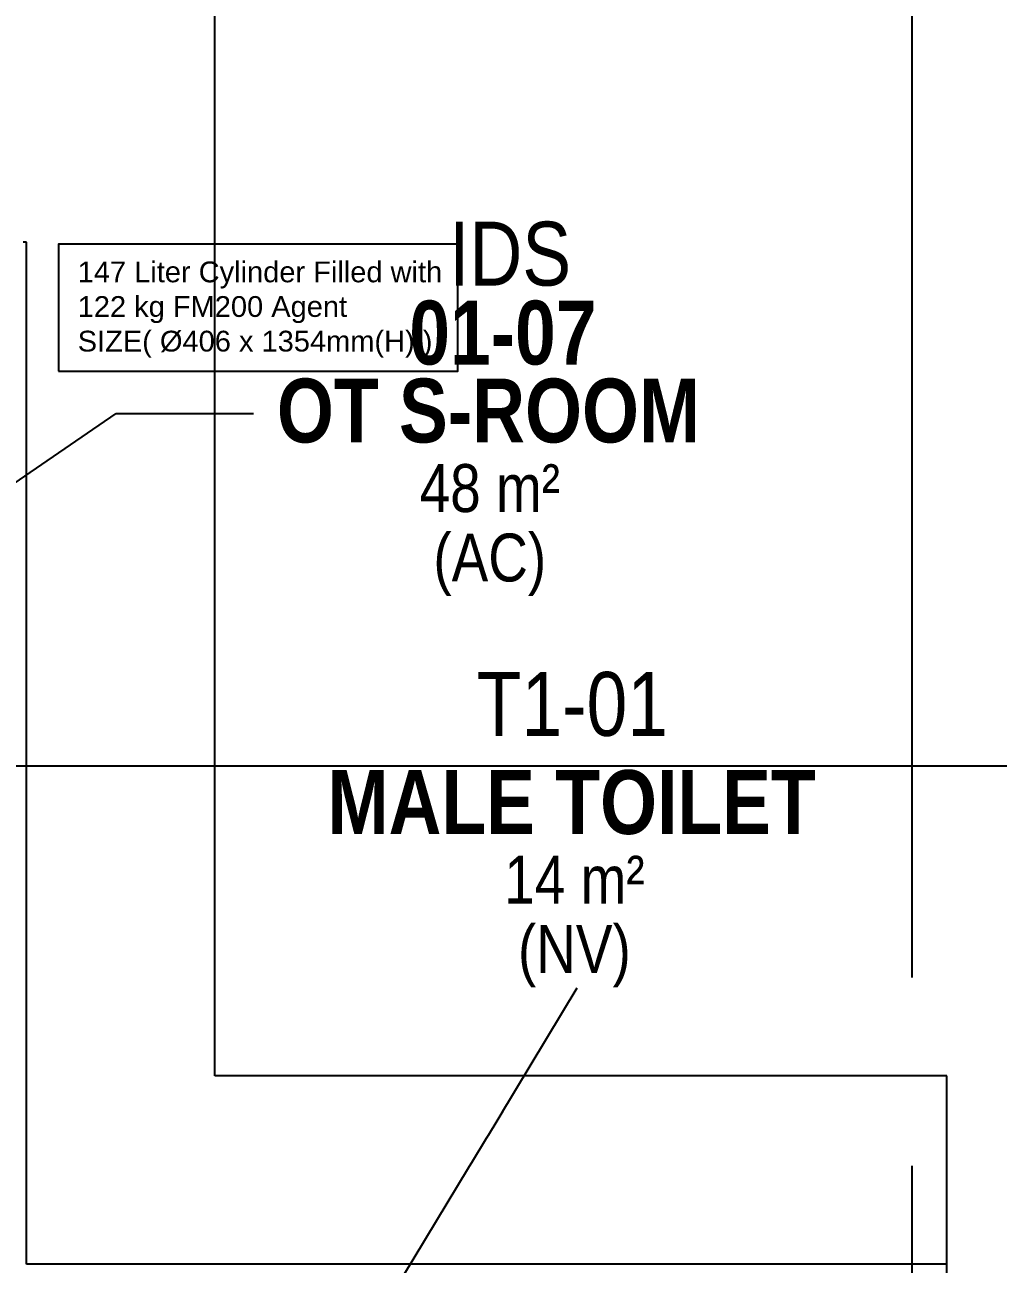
# Model space of a CAD drawing. Header units: millimetres. Extents: x -20146070 to 165023, y -3349561 to 35447.
# Drawn here: x 17949 to 25563, y -14325 to -4625 of the extents above; entities that cross this region are included whole.
import ezdxf
from ezdxf import colors
from ezdxf.entities.mleader import LeaderData, LeaderLine
from ezdxf.math import Vec2, Vec3

# ---------------------------------------------------------------- set-up
doc = ezdxf.new("R2010")
doc.units = ezdxf.units.MM
doc.header["$LTSCALE"] = 50
for name, color, linetype in [('BLK_2 - 1ST_2ND_STOREY_PLAN$0$0-1', 8, 'Continuous'), ('BLK_2 - 1ST_2ND_STOREY_PLAN$0$1599_DB_A_BLK2_HQ_R21- LINKVIEW_BLK2_1ST STOREY Toilet JOH$0$S-_COLN----_E', 8, 'Continuous'), ('BLK_2 - 1ST_2ND_STOREY_PLAN$0$A-_FLOR----_E', 8, 'Continuous'), ('BLK_2 - 1ST_2ND_STOREY_PLAN$0$A-_ROOMNAME_A', 7, 'Continuous'), ('BLK_2 - 1ST_2ND_STOREY_PLAN$0$A-_WALL----_E-1', 8, 'Continuous'), ('BLK_2 - 1ST_2ND_STOREY_PLAN$0$A-_WALLPRTN_E-1', 8, 'Continuous'), ('M_FIREALAM-_E-', 10, 'Continuous'), ('M_FM 200 Cylinder', 1, 'Continuous'), ('NW_GRID LINE', 8, 'Continuous'), ('PIPING', 141, 'Continuous')]:
    doc.layers.add(name, color=color, linetype=linetype)
doc.styles.add('BLK_2 - 1ST_2ND_STOREY_PLAN$0$Arial Narrow_2', font='ARIALN.TTF', dxfattribs={"height": 500})
doc.styles.add('BLK_2 - 1ST_2ND_STOREY_PLAN$0$Arial Narrow_4', font='ARIALN.TTF', dxfattribs={"height": 375})
doc.styles.add('BLK_2 - 1ST_2ND_STOREY_PLAN$0$Arial Narrow_B_2', font='ARIALNB.TTF', dxfattribs={"height": 500})
doc.styles.add('RomanS', font='romans__.ttf', dxfattribs={"width": 0.75, "height": 40})
doc.dimstyles.new('DI (MINI 100)', dxfattribs={"dimscale": 500, "dimtxt": 0.18, "dimasz": 0.02, "dimexe": 0.01, "dimexo": 0.01, "dimgap": 0.09, "dimtad": 0, "dimtih": 1, "dimtoh": 1, "dimdec": 0, "dimzin": 0, "dimdsep": 46, "dimtxsty": 'Standard', "dimblk": 'OBLIQUE', "dimcen": 0.09, "dimadec": 0, "dimazin": 0, "dimtfac": 1, "dimtdec": 0, "dimtofl": 0, "dimtmove": 2, "dimatfit": 3, "dimfxl": 1, "dimtolj": 1, "dimtzin": 0, "dimarcsym": 0})

# ---------------------------------------------------------------- blocks, each defined once
blk = doc.blocks.new('BLK_2 - 1ST_2ND_STOREY_PLAN$0$1599_DB_A_BLK2_HQ_R21_rvt-1-BLK 2 1ST STOREY PLAN')
at = {"layer": 'BLK_2 - 1ST_2ND_STOREY_PLAN$0$A-_FLOR----_E'}
for p, q in [((-122736.4, -55577.4), (-122736.4, -37002.4)), ((-117011.4, -55577.4), (-122736.4, -55577.4)), ((-117011.4, -57077.4), (-117011.4, -55577.4))]:
    blk.add_line(p, q, dxfattribs=at)
at = {"layer": 'BLK_2 - 1ST_2ND_STOREY_PLAN$0$A-_WALL----_E-1'}
for p, q in [((-124211.4, -57052.4), (-124211.4, -49152.4)), ((-117236.4, -57052.4), (-124211.4, -57052.4))]:
    blk.add_line(p, q, dxfattribs=at)
at = {"layer": 'BLK_2 - 1ST_2ND_STOREY_PLAN$0$A-_WALLPRTN_E-1'}
for p, q in [((-124211.4, -49052.4), (-124236.4, -49052.4)), ((-124211.4, -49152.4), (-124211.4, -49052.4))]:
    blk.add_line(p, q, dxfattribs=at)
blk = doc.blocks.new('BLK_2 - 1ST_2ND_STOREY_PLAN$0$1599_DB_A_BLK2_HQ_R21- LINKVIEW_BLK2_1ST STOREY Toilet JOH')
at = {"layer": 'BLK_2 - 1ST_2ND_STOREY_PLAN$0$1599_DB_A_BLK2_HQ_R21- LINKVIEW_BLK2_1ST STOREY Toilet JOH$0$S-_COLN----_E'}
for p, q in [((8570.7, -12849.7), (8570.7, 5725.3)), ((14295.7, -12849.7), (8570.7, -12849.7)), ((14295.7, -14324.7), (14295.7, -12849.7)), ((14295.7, -14324.7), (7095.7, -14324.7)), ((14295.7, -21834.7), (14295.7, -14324.7))]:
    blk.add_line(p, q, dxfattribs=at)
blk = doc.blocks.new('BLK_2 - 1ST_2ND_STOREY_PLAN')
at = {"layer": 'BLK_2 - 1ST_2ND_STOREY_PLAN$0$A-_ROOMNAME_A'}
blk.add_line((-122651.7, -59442.1), (-119902.3, -54889.6), dxfattribs=at)
blk.add_line((-122651.7, -59442.1), (-119902.3, -54889.6), dxfattribs=at)
blk.add_blockref('BLK_2 - 1ST_2ND_STOREY_PLAN$0$1599_DB_A_BLK2_HQ_R21- LINKVIEW_BLK2_1ST STOREY Toilet JOH', (-131307.1, -42727.7))
at = {"layer": 'BLK_2 - 1ST_2ND_STOREY_PLAN$0$0-1'}
blk.add_blockref('BLK_2 - 1ST_2ND_STOREY_PLAN$0$1599_DB_A_BLK2_HQ_R21_rvt-1-BLK 2 1ST STOREY PLAN', (0, 0), dxfattribs=at)
at = {"layer": 'BLK_2 - 1ST_2ND_STOREY_PLAN$0$A-_ROOMNAME_A', "attachment_point": 1}
for s, insert, char_height, width, style in [('T1-01', (-120688.5, -52417.4), 500, 1883.966, 'BLK_2 - 1ST_2ND_STOREY_PLAN$0$Arial Narrow_2'), ('T1-01', (-120688.5, -52417.4), 500, 1883.966, 'BLK_2 - 1ST_2ND_STOREY_PLAN$0$Arial Narrow_2'), ('MALE TOILET', (-121855.4, -53185.7), 500, 5671.939, 'BLK_2 - 1ST_2ND_STOREY_PLAN$0$Arial Narrow_B_2'), ('14 m²', (-120473.5, -53855), 375, 1362.869, 'BLK_2 - 1ST_2ND_STOREY_PLAN$0$Arial Narrow_4'), ('14 m²', (-120473.5, -53855), 375, 1362.869, 'BLK_2 - 1ST_2ND_STOREY_PLAN$0$Arial Narrow_4'), ('(NV)', (-120366, -54398.2), 375, 1102.32, 'BLK_2 - 1ST_2ND_STOREY_PLAN$0$Arial Narrow_4'), ('(NV)', (-120366, -54398.2), 375, 1102.32, 'BLK_2 - 1ST_2ND_STOREY_PLAN$0$Arial Narrow_4')]:
    blk.add_mtext(s, dxfattribs=dict(at, insert=insert, char_height=char_height, width=width, style=style))
blk = doc.blocks.new('_Oblique')
at = {"color": 0, "linetype": 'ByBlock', "lineweight": -2}
blk.add_line((-0.5, -0.5), (0.5, 0.5), dxfattribs=at)

msp = doc.modelspace()

# ---------------------------------------------------------------- linework, layer by layer
at = {"layer": 'NW_GRID LINE'}
for p, q in [((24886.5, 8788.6), (24886.5, -79047.9)), ((-4794.8, -10424.7), (44738, -10424.7))]:
    msp.add_line(p, q, dxfattribs=at)

# ---------------------------------------------------------------- next in the draw order: leaders
at = {"layer": 'M_FIREALAM-_E-', "lineweight": 20}
ml = msp.add_multileader_mtext('Standard', dxfattribs=at)
ml.set_content('{\\fArial|b0|i0|c0|p34;\\L\\C7;LEGENDS:}', color=10, style='RomanS')
ml.set_leader_properties(color=12)
ml.build(insert=Vec2(0, 0))
ml.multileader.update_dxf_attribs({"dogleg_length": 9.41, "arrow_head_size": 337.5, "scale": 75})
ctx = ml.context
ctx.base_point, ctx.scale, ctx.char_height, ctx.arrow_head_size, ctx.landing_gap_size, ctx.plane_origin = Vec3(-65729, -13081.2), 75, 525, 337.5, 225, Vec3(-66733.4, -15653.4)
notes = []
notes.append((ctx, [(0, (0, 0, 0), (0, 0), (1, 0), 1, [])]))
ctx.mtext.insert, ctx.mtext.width, ctx.mtext.defined_height, ctx.mtext.line_spacing_style, ctx.mtext.flow_direction = Vec3(-65504, -12766.2), 2889.802, 1558.4, 2, 5
ctx.mtext.has_bg_fill, ctx.mtext.bg_color, ctx.mtext.bg_scale_factor, ctx.mtext.bg_transparency, ctx.mtext.use_window_bg_color = 1, -1073741824, 1.5, 0, 1
for ctx, leaders in notes:
    for number, flags, end, landing, length, lines in leaders:
        leader = LeaderData()
        leader.index, (leader.has_last_leader_line, leader.has_dogleg_vector, leader.attachment_direction) = number, flags
        leader.last_leader_point, leader.dogleg_vector, leader.dogleg_length = Vec3(end), Vec3(landing), length
        for number, points, colour, breaks in lines:
            line = LeaderLine()
            line.index, line.vertices, line.color, line.breaks = number, Vec3.list(points), colors.encode_raw_color(colour), breaks
            leader.lines.append(line)
        ctx.leaders.append(leader)

# ---------------------------------------------------------------- next in the draw order: leaders
ml = msp.add_multileader_mtext('Standard', dxfattribs=at)
ml.set_content('{\\fArial|b0|i0|c0|p34;\\L\\C7;LEGENDS:}', color=10, style='RomanS')
ml.set_leader_properties(color=12)
ml.build(insert=Vec2(0, 0))
ml.multileader.update_dxf_attribs({"dogleg_length": 9.41, "arrow_head_size": 337.5, "scale": 75})
ctx = ml.context
ctx.base_point, ctx.scale, ctx.char_height, ctx.arrow_head_size, ctx.landing_gap_size, ctx.plane_origin = Vec3(-52200, -12847.2), 75, 525, 337.5, 225, Vec3(-53204.4, -15419.4)
notes = []
notes.append((ctx, [(0, (0, 0, 0), (0, 0), (1, 0), 1, [])]))
ctx.mtext.insert, ctx.mtext.width, ctx.mtext.defined_height, ctx.mtext.line_spacing_style, ctx.mtext.flow_direction = Vec3(-51975, -12532.2), 2889.802, 1558.4, 2, 5
ctx.mtext.has_bg_fill, ctx.mtext.bg_color, ctx.mtext.bg_scale_factor, ctx.mtext.bg_transparency, ctx.mtext.use_window_bg_color = 1, -1073741824, 1.5, 0, 1
for ctx, leaders in notes:
    for number, flags, end, landing, length, lines in leaders:
        leader = LeaderData()
        leader.index, (leader.has_last_leader_line, leader.has_dogleg_vector, leader.attachment_direction) = number, flags
        leader.last_leader_point, leader.dogleg_vector, leader.dogleg_length = Vec3(end), Vec3(landing), length
        for number, points, colour, breaks in lines:
            line = LeaderLine()
            line.index, line.vertices, line.color, line.breaks = number, Vec3.list(points), colors.encode_raw_color(colour), breaks
            leader.lines.append(line)
        ctx.leaders.append(leader)

# ---------------------------------------------------------------- next in the draw order: linework, layer by layer
at = {"layer": 'PIPING', "color": 143, "true_color": 0x7aafdf}
msp.add_lwpolyline([(18213.3, -7335.9), (21335.6, -7335.9), (21335.6, -6341.2), (18213.3, -6341.2)], close=True, dxfattribs=at)

# ---------------------------------------------------------------- next in the draw order: texts
at = {"layer": 'M_FM 200 Cylinder', "color": 0, "lineweight": -3, "ltscale": 300, "insert": (18362.8, -6477.4), "char_height": 162.498, "attachment_point": 1}
msp.add_mtext_dynamic_manual_height_columns('{\\fArial|b0|i0|c0|p34;147 Liter Cylinder Filled with 122 kg FM200 Agent\\PSIZE( %%C406 x 1354mm(H) )}', width=3224.559, gutter_width=1160.7, heights=[0], dxfattribs=at)

# ---------------------------------------------------------------- next in the draw order: leaders
at = {"layer": 'M_FIREALAM-_E-', "lineweight": 20}
ml = msp.add_multileader_mtext('Standard', dxfattribs=at)
ml.set_content('{\\fArial|b0|i0|c0|p34;\\L\\C7;LEGENDS:}', color=10, style='RomanS')
ml.set_leader_properties(color=12)
ml.build(insert=Vec2(0, 0))
ml.multileader.update_dxf_attribs({"dogleg_length": 9.41, "arrow_head_size": 337.5, "scale": 75})
ctx = ml.context
ctx.base_point, ctx.scale, ctx.char_height, ctx.arrow_head_size, ctx.landing_gap_size, ctx.plane_origin = Vec3(-164313.4, -12659.2), 75, 525, 337.5, 225, Vec3(-165317.8, -15231.4)
notes = []
notes.append((ctx, [(0, (0, 0, 0), (0, 0), (1, 0), 1, [])]))
ctx.mtext.insert, ctx.mtext.width, ctx.mtext.defined_height, ctx.mtext.line_spacing_style, ctx.mtext.flow_direction = Vec3(-164088.4, -12344.2), 2889.802, 1558.4, 2, 5
ctx.mtext.has_bg_fill, ctx.mtext.bg_color, ctx.mtext.bg_scale_factor, ctx.mtext.bg_transparency, ctx.mtext.use_window_bg_color = 1, -1073741824, 1.5, 0, 1
for ctx, leaders in notes:
    for number, flags, end, landing, length, lines in leaders:
        leader = LeaderData()
        leader.index, (leader.has_last_leader_line, leader.has_dogleg_vector, leader.attachment_direction) = number, flags
        leader.last_leader_point, leader.dogleg_vector, leader.dogleg_length = Vec3(end), Vec3(landing), length
        for number, points, colour, breaks in lines:
            line = LeaderLine()
            line.index, line.vertices, line.color, line.breaks = number, Vec3.list(points), colors.encode_raw_color(colour), breaks
            leader.lines.append(line)
        ctx.leaders.append(leader)

# ---------------------------------------------------------------- next in the draw order: block references
at = {"layer": 'NW_GRID LINE'}
msp.add_blockref('BLK_2 - 1ST_2ND_STOREY_PLAN', (142172.9, 42727.7), dxfattribs=at)

# ---------------------------------------------------------------- next in the draw order: texts
at = {"layer": 'BLK_2 - 1ST_2ND_STOREY_PLAN$0$A-_ROOMNAME_A', "attachment_point": 1}
for s, insert, char_height, width, style in [('IDS', (21268.2, -6165.7), 500, 1843.881, 'BLK_2 - 1ST_2ND_STOREY_PLAN$0$Arial Narrow_2'), ('01-07', (20956.3, -6783.5), 500, 5150.842, 'BLK_2 - 1ST_2ND_STOREY_PLAN$0$Arial Narrow_B_2'), ('OT S-ROOM', (19921.2, -7393.7), 500, 4068.564, 'BLK_2 - 1ST_2ND_STOREY_PLAN$0$Arial Narrow_B_2'), ('OT S-ROOM', (19921.2, -7393.7), 500, 4068.564, 'BLK_2 - 1ST_2ND_STOREY_PLAN$0$Arial Narrow_B_2'), ('48 m²', (21037.5, -8063.1), 375, 1362.869, 'BLK_2 - 1ST_2ND_STOREY_PLAN$0$Arial Narrow_4'), ('48 m²', (21037.5, -8063.1), 375, 1362.869, 'BLK_2 - 1ST_2ND_STOREY_PLAN$0$Arial Narrow_4'), ('(AC)', (21145, -8606.3), 375, 1102.32, 'BLK_2 - 1ST_2ND_STOREY_PLAN$0$Arial Narrow_4'), ('(AC)', (21145, -8606.3), 375, 1102.32, 'BLK_2 - 1ST_2ND_STOREY_PLAN$0$Arial Narrow_4')]:
    msp.add_mtext(s, dxfattribs=dict(at, insert=insert, char_height=char_height, width=width, style=style))

# ---------------------------------------------------------------- next in the draw order: leaders
at = {"layer": 'BLK_2 - 1ST_2ND_STOREY_PLAN$0$A-_ROOMNAME_A'}
msp.add_leader([(16370.5, -9239.2), (18664.4, -7667.5), (19738.7, -7667.5)], dimstyle='DI (MINI 100)', override={"dimgap": 0.09, "dimtad": 0}, dxfattribs=at)

doc.saveas('drawing.dxf')
